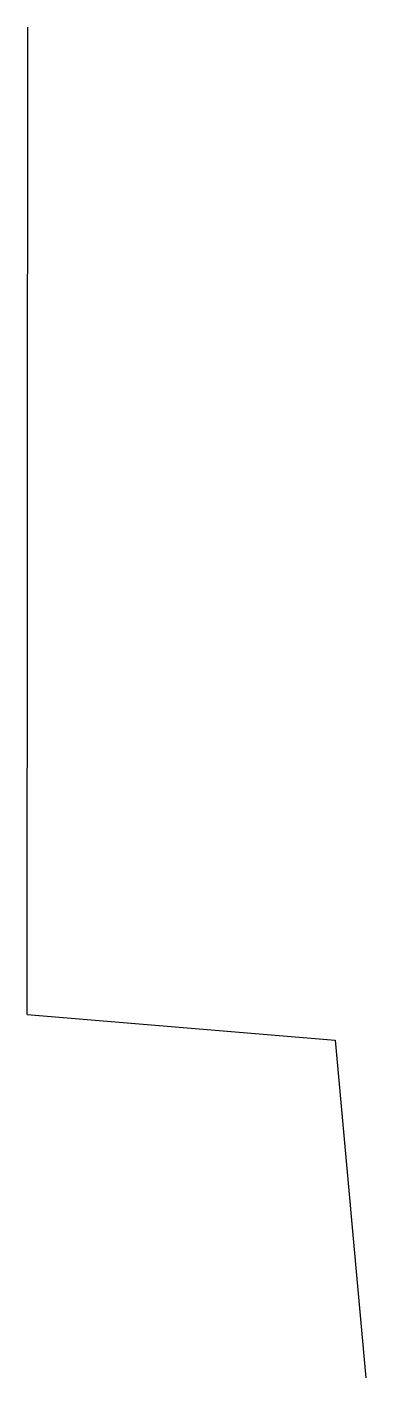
# Model space of a CAD drawing. Header units: millimetres. Extents: x 24 to 35, y -43 to 1.
import ezdxf

# ---------------------------------------------------------------- set-up
doc = ezdxf.new("R2010")
doc.units = ezdxf.units.MM
doc.layers.get('0').update_dxf_attribs({"true_color": 0xffffff})

msp = doc.modelspace()

# ---------------------------------------------------------------- linework, layer by layer
for p, q in [((23.971, -31.164), (24, 1)), ((23.971, -31.164), (34, -32)), ((34, -32), (35, -43))]:
    msp.add_line(p, q)

doc.saveas('drawing.dxf')
